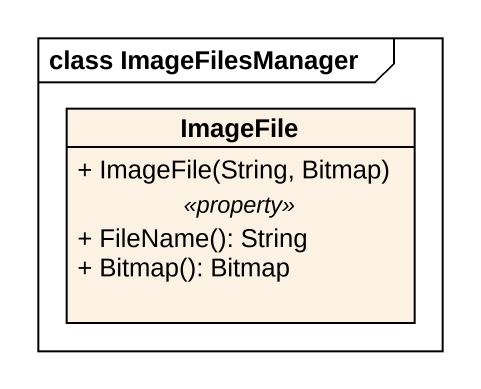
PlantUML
@startuml
mainframe class ImageFilesManager
hide circle
hide empty members
skinparam classAttributeIconSize 0
class ImageFile {
  + ImageFile(String, Bitmap)
  .. <<property>> ..
  + FileName(): String
  + Bitmap(): Bitmap
}
@enduml
